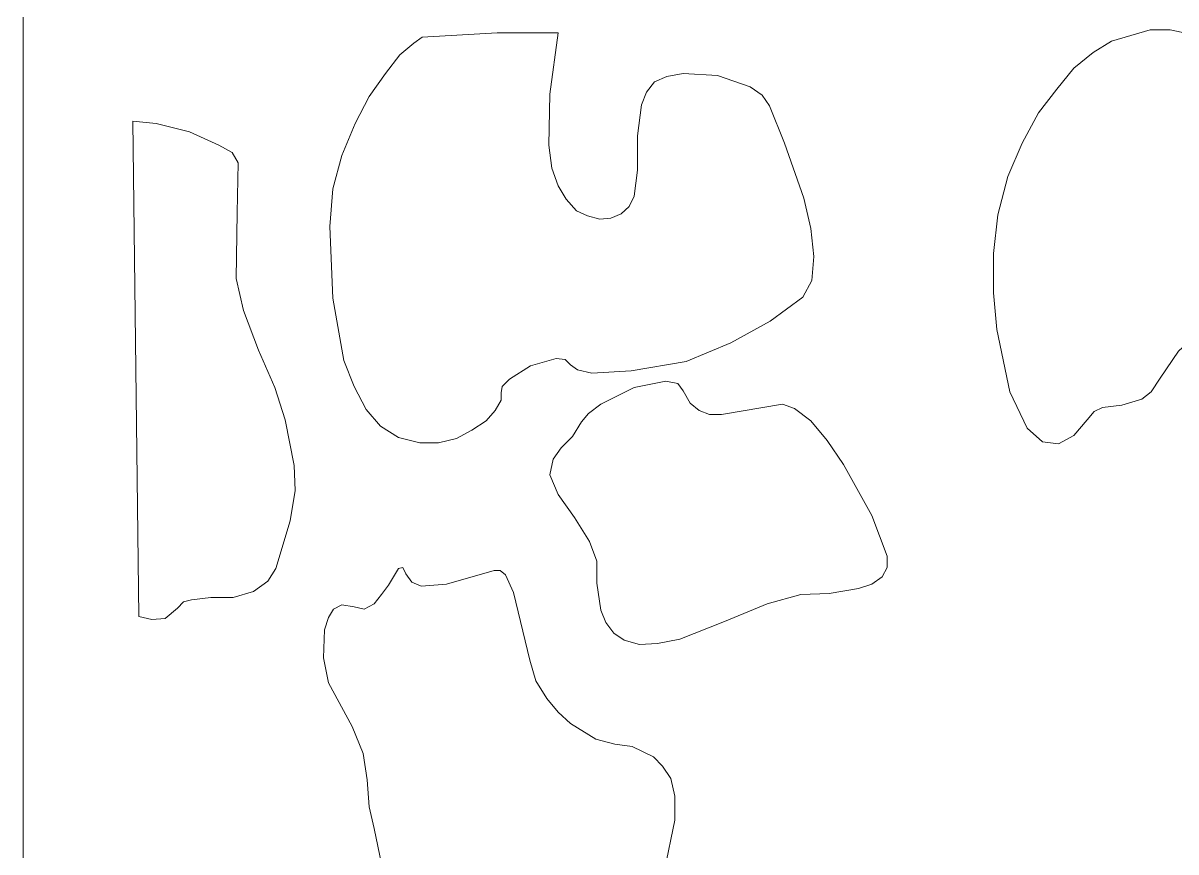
# Model space of a CAD drawing. Header units: centimetres. Extents: x 14.6 to 27.5, y -9.5 to 9.4.
# Drawn here: x 14.601 to 17.234, y -2.883 to -0.989 of the extents above; entities that cross this region are included whole.
import ezdxf

# ---------------------------------------------------------------- set-up
doc = ezdxf.new("R2010")
doc.units = ezdxf.units.CM
doc.header["$MEASUREMENT"] = 0
doc.layers.add('layer 1', color=7, linetype='Continuous')

msp = doc.modelspace()

# ---------------------------------------------------------------- linework, layer by layer
at = {"layer": 'layer 1', "color": 7, "lineweight": 9}
for points, knots in [([(20.90325, -9.49904), (20.90325, -9.49904), (14.60139, -9.50001), (14.60139, -9.50001), (14.60139, -9.50001), (14.60139, -9.50001), (14.60139, 9.40559), (14.60139, 9.40559), (14.60139, 9.40559), (14.60139, 9.40559), (20.90325, 9.40559), (20.90325, 9.40559), (20.90325, 9.40559), (20.90325, 9.40559), (20.90325, -9.49904), (20.90325, -9.49904)], [0, 0, 0, 0, 0.2, 0.2, 0.2, 0.2, 0.4, 0.4, 0.4, 0.4, 0.6, 0.6, 0.6, 0.6, 1, 1, 1, 1]), ([(15.69336, -1.83375), (15.69336, -1.83375), (15.69336, -1.8504), (15.69336, -1.8504), (15.69336, -1.8504), (15.69336, -1.8504), (15.67936, -1.87423), (15.67936, -1.87423), (15.67936, -1.87423), (15.67936, -1.87423), (15.6587, -1.89786), (15.6587, -1.89786), (15.6587, -1.89786), (15.6587, -1.89786), (15.62614, -1.91936), (15.62614, -1.91936), (15.62614, -1.91936), (15.62614, -1.91936), (15.59148, -1.93835), (15.59148, -1.93835), (15.59148, -1.93835), (15.59148, -1.93835), (15.54982, -1.94784), (15.54982, -1.94784), (15.54982, -1.94784), (15.54982, -1.94784), (15.50781, -1.94784), (15.50781, -1.94784), (15.50781, -1.94784), (15.50781, -1.94784), (15.45914, -1.93602), (15.45914, -1.93602), (15.45914, -1.93602), (15.45914, -1.93602), (15.41748, -1.90987), (15.41748, -1.90987), (15.41748, -1.90987), (15.41748, -1.90987), (15.38492, -1.87171), (15.38492, -1.87171), (15.38492, -1.87171), (15.38492, -1.87171), (15.35726, -1.81961), (15.35726, -1.81961), (15.35726, -1.81961), (15.35726, -1.81961), (15.33416, -1.76014), (15.33416, -1.76014), (15.33416, -1.76014), (15.33416, -1.76014), (15.3086, -1.61757), (15.3086, -1.61757), (15.3086, -1.61757), (15.3086, -1.61757), (15.3016, -1.4535), (15.3016, -1.4535), (15.3016, -1.4535), (15.3016, -1.4535), (15.3086, -1.36808), (15.3086, -1.36808), (15.3086, -1.36808), (15.3086, -1.36808), (15.32925, -1.29195), (15.32925, -1.29195), (15.32925, -1.29195), (15.32925, -1.29195), (15.35971, -1.21835), (15.35971, -1.21835), (15.35971, -1.21835), (15.35971, -1.21835), (15.39192, -1.15655), (15.39192, -1.15655), (15.39192, -1.15655), (15.39192, -1.15655), (15.42903, -1.10425), (15.42903, -1.10425), (15.42903, -1.10425), (15.42903, -1.10425), (15.46159, -1.06144), (15.46159, -1.06144), (15.46159, -1.06144), (15.46159, -1.06144), (15.49415, -1.03529), (15.49415, -1.03529), (15.49415, -1.03529), (15.49415, -1.03529), (15.51271, -1.02096), (15.51271, -1.02096), (15.51271, -1.02096), (15.51271, -1.02096), (15.68426, -1.01147), (15.68426, -1.01147), (15.68426, -1.01147), (15.68426, -1.01147), (15.82325, -1.01147), (15.82325, -1.01147), (15.82325, -1.01147), (15.82325, -1.01147), (15.80469, -1.15171), (15.80469, -1.15171), (15.80469, -1.15171), (15.80469, -1.15171), (15.80224, -1.26813), (15.80224, -1.26813), (15.80224, -1.26813), (15.80224, -1.26813), (15.80925, -1.32043), (15.80925, -1.32043), (15.80925, -1.32043), (15.80925, -1.32043), (15.82325, -1.36091), (15.82325, -1.36091), (15.82325, -1.36091), (15.82325, -1.36091), (15.84181, -1.39171), (15.84181, -1.39171), (15.84181, -1.39171), (15.84181, -1.39171), (15.86491, -1.41786), (15.86491, -1.41786), (15.86491, -1.41786), (15.86491, -1.41786), (15.89047, -1.42987), (15.89047, -1.42987), (15.89047, -1.42987), (15.89047, -1.42987), (15.91848, -1.43684), (15.91848, -1.43684), (15.91848, -1.43684), (15.91848, -1.43684), (15.94369, -1.43452), (15.94369, -1.43452), (15.94369, -1.43452), (15.94369, -1.43452), (15.96714, -1.42503), (15.96714, -1.42503), (15.96714, -1.42503), (15.96714, -1.42503), (15.9857, -1.40837), (15.9857, -1.40837), (15.9857, -1.40837), (15.9857, -1.40837), (15.99725, -1.38454), (15.99725, -1.38454), (15.99725, -1.38454), (15.99725, -1.38454), (16.00425, -1.32527), (16.00425, -1.32527), (16.00425, -1.32527), (16.00425, -1.32527), (16.00425, -1.24682), (16.00425, -1.24682), (16.00425, -1.24682), (16.00425, -1.24682), (16.01336, -1.17554), (16.01336, -1.17554), (16.01336, -1.17554), (16.01336, -1.17554), (16.02491, -1.14706), (16.02491, -1.14706), (16.02491, -1.14706), (16.02491, -1.14706), (16.04346, -1.12324), (16.04346, -1.12324), (16.04346, -1.12324), (16.04346, -1.12324), (16.07147, -1.11142), (16.07147, -1.11142), (16.07147, -1.11142), (16.07147, -1.11142), (16.10858, -1.10425), (16.10858, -1.10425), (16.10858, -1.10425), (16.10858, -1.10425), (16.18736, -1.1089), (16.18736, -1.1089), (16.18736, -1.1089), (16.18736, -1.1089), (16.26158, -1.13505), (16.26158, -1.13505), (16.26158, -1.13505), (16.26158, -1.13505), (16.28924, -1.15404), (16.28924, -1.15404), (16.28924, -1.15404), (16.28924, -1.15404), (16.30569, -1.17786), (16.30569, -1.17786), (16.30569, -1.17786), (16.30569, -1.17786), (16.34035, -1.26348), (16.34035, -1.26348), (16.34035, -1.26348), (16.34035, -1.26348), (16.38447, -1.38939), (16.38447, -1.38939), (16.38447, -1.38939), (16.38447, -1.38939), (16.40057, -1.45835), (16.40057, -1.45835), (16.40057, -1.45835), (16.40057, -1.45835), (16.40757, -1.52246), (16.40757, -1.52246), (16.40757, -1.52246), (16.40757, -1.52246), (16.40302, -1.57709), (16.40302, -1.57709), (16.40302, -1.57709), (16.40302, -1.57709), (16.38201, -1.61505), (16.38201, -1.61505), (16.38201, -1.61505), (16.38201, -1.61505), (16.30779, -1.66987), (16.30779, -1.66987), (16.30779, -1.66987), (16.30779, -1.66987), (16.21747, -1.71965), (16.21747, -1.71965), (16.21747, -1.71965), (16.21747, -1.71965), (16.11559, -1.76246), (16.11559, -1.76246), (16.11559, -1.76246), (16.11559, -1.76246), (15.99025, -1.78377), (15.99025, -1.78377), (15.99025, -1.78377), (15.99025, -1.78377), (15.89992, -1.78861), (15.89992, -1.78861), (15.89992, -1.78861), (15.89992, -1.78861), (15.86736, -1.78145), (15.86736, -1.78145), (15.86736, -1.78145), (15.86736, -1.78145), (15.85126, -1.76963), (15.85126, -1.76963), (15.85126, -1.76963), (15.85126, -1.76963), (15.83935, -1.75781), (15.83935, -1.75781), (15.83935, -1.75781), (15.83935, -1.75781), (15.8187, -1.7553), (15.8187, -1.7553), (15.8187, -1.7553), (15.8187, -1.7553), (15.76058, -1.77195), (15.76058, -1.77195), (15.76058, -1.77195), (15.76058, -1.77195), (15.71192, -1.80295), (15.71192, -1.80295), (15.71192, -1.80295), (15.71192, -1.80295), (15.69581, -1.81961), (15.69581, -1.81961), (15.69581, -1.81961), (15.69581, -1.81961), (15.69336, -1.83375), (15.69336, -1.83375)], [0, 0, 0, 0, 0.0149254, 0.0149254, 0.0149254, 0.0149254, 0.0298507, 0.0298507, 0.0298507, 0.0298507, 0.0447761, 0.0447761, 0.0447761, 0.0447761, 0.0597015, 0.0597015, 0.0597015, 0.0597015, 0.0746269, 0.0746269, 0.0746269, 0.0746269, 0.0895522, 0.0895522, 0.0895522, 0.0895522, 0.1044776, 0.1044776, 0.1044776, 0.1044776, 0.119403, 0.119403, 0.119403, 0.119403, 0.1343284, 0.1343284, 0.1343284, 0.1343284, 0.1492537, 0.1492537, 0.1492537, 0.1492537, 0.1641791, 0.1641791, 0.1641791, 0.1641791, 0.1791045, 0.1791045, 0.1791045, 0.1791045, 0.1940299, 0.1940299, 0.1940299, 0.1940299, 0.2089552, 0.2089552, 0.2089552, 0.2089552, 0.2238806, 0.2238806, 0.2238806, 0.2238806, 0.238806, 0.238806, 0.238806, 0.238806, 0.2537313, 0.2537313, 0.2537313, 0.2537313, 0.2686567, 0.2686567, 0.2686567, 0.2686567, 0.2835821, 0.2835821, 0.2835821, 0.2835821, 0.2985075, 0.2985075, 0.2985075, 0.2985075, 0.3134328, 0.3134328, 0.3134328, 0.3134328, 0.3283582, 0.3283582, 0.3283582, 0.3283582, 0.3432836, 0.3432836, 0.3432836, 0.3432836, 0.358209, 0.358209, 0.358209, 0.358209, 0.3731343, 0.3731343, 0.3731343, 0.3731343, 0.3880597, 0.3880597, 0.3880597, 0.3880597, 0.4029851, 0.4029851, 0.4029851, 0.4029851, 0.4179104, 0.4179104, 0.4179104, 0.4179104, 0.4328358, 0.4328358, 0.4328358, 0.4328358, 0.4477612, 0.4477612, 0.4477612, 0.4477612, 0.4626866, 0.4626866, 0.4626866, 0.4626866, 0.4776119, 0.4776119, 0.4776119, 0.4776119, 0.4925373, 0.4925373, 0.4925373, 0.4925373, 0.5074627, 0.5074627, 0.5074627, 0.5074627, 0.5223881, 0.5223881, 0.5223881, 0.5223881, 0.5373134, 0.5373134, 0.5373134, 0.5373134, 0.5522388, 0.5522388, 0.5522388, 0.5522388, 0.5671642, 0.5671642, 0.5671642, 0.5671642, 0.5820896, 0.5820896, 0.5820896, 0.5820896, 0.5970149, 0.5970149, 0.5970149, 0.5970149, 0.6119403, 0.6119403, 0.6119403, 0.6119403, 0.6268657, 0.6268657, 0.6268657, 0.6268657, 0.641791, 0.641791, 0.641791, 0.641791, 0.6567164, 0.6567164, 0.6567164, 0.6567164, 0.6716418, 0.6716418, 0.6716418, 0.6716418, 0.6865672, 0.6865672, 0.6865672, 0.6865672, 0.7014925, 0.7014925, 0.7014925, 0.7014925, 0.7164179, 0.7164179, 0.7164179, 0.7164179, 0.7313433, 0.7313433, 0.7313433, 0.7313433, 0.7462687, 0.7462687, 0.7462687, 0.7462687, 0.761194, 0.761194, 0.761194, 0.761194, 0.7761194, 0.7761194, 0.7761194, 0.7761194, 0.7910448, 0.7910448, 0.7910448, 0.7910448, 0.8059701, 0.8059701, 0.8059701, 0.8059701, 0.8208955, 0.8208955, 0.8208955, 0.8208955, 0.8358209, 0.8358209, 0.8358209, 0.8358209, 0.8507463, 0.8507463, 0.8507463, 0.8507463, 0.8656716, 0.8656716, 0.8656716, 0.8656716, 0.880597, 0.880597, 0.880597, 0.880597, 0.8955224, 0.8955224, 0.8955224, 0.8955224, 0.9104478, 0.9104478, 0.9104478, 0.9104478, 0.9253731, 0.9253731, 0.9253731, 0.9253731, 0.9402985, 0.9402985, 0.9402985, 0.9402985, 0.9552239, 0.9552239, 0.9552239, 0.9552239, 0.9701493, 0.9701493, 0.9701493, 0.9701493, 1, 1, 1, 1]), ([(17.349, -1.66503), (17.349, -1.66503), (17.32344, -1.6722), (17.32344, -1.6722), (17.32344, -1.6722), (17.32344, -1.6722), (17.28633, -1.69602), (17.28633, -1.69602), (17.28633, -1.69602), (17.28633, -1.69602), (17.23977, -1.73864), (17.23977, -1.73864), (17.23977, -1.73864), (17.23977, -1.73864), (17.1981, -1.80043), (17.1981, -1.80043), (17.1981, -1.80043), (17.1981, -1.80043), (17.17745, -1.83142), (17.17745, -1.83142), (17.17745, -1.83142), (17.17745, -1.83142), (17.15644, -1.84808), (17.15644, -1.84808), (17.15644, -1.84808), (17.15644, -1.84808), (17.11023, -1.86222), (17.11023, -1.86222), (17.11023, -1.86222), (17.11023, -1.86222), (17.06612, -1.86706), (17.06612, -1.86706), (17.06612, -1.86706), (17.06612, -1.86706), (17.04756, -1.87655), (17.04756, -1.87655), (17.04756, -1.87655), (17.04756, -1.87655), (17.03111, -1.89554), (17.03111, -1.89554), (17.03111, -1.89554), (17.03111, -1.89554), (17.001, -1.93118), (17.001, -1.93118), (17.001, -1.93118), (17.001, -1.93118), (16.96634, -1.95016), (16.96634, -1.95016), (16.96634, -1.95016), (16.96634, -1.95016), (16.92923, -1.94551), (16.92923, -1.94551), (16.92923, -1.94551), (16.92923, -1.94551), (16.89457, -1.91452), (16.89457, -1.91452), (16.89457, -1.91452), (16.89457, -1.91452), (16.855, -1.83142), (16.855, -1.83142), (16.855, -1.83142), (16.855, -1.83142), (16.82489, -1.68885), (16.82489, -1.68885), (16.82489, -1.68885), (16.82489, -1.68885), (16.81789, -1.60556), (16.81789, -1.60556), (16.81789, -1.60556), (16.81789, -1.60556), (16.81789, -1.5153), (16.81789, -1.5153), (16.81789, -1.5153), (16.81789, -1.5153), (16.82735, -1.42735), (16.82735, -1.42735), (16.82735, -1.42735), (16.82735, -1.42735), (16.85045, -1.33941), (16.85045, -1.33941), (16.85045, -1.33941), (16.85045, -1.33941), (16.88301, -1.26348), (16.88301, -1.26348), (16.88301, -1.26348), (16.88301, -1.26348), (16.92012, -1.19452), (16.92012, -1.19452), (16.92012, -1.19452), (16.92012, -1.19452), (16.96179, -1.1399), (16.96179, -1.1399), (16.96179, -1.1399), (16.96179, -1.1399), (17.001, -1.09224), (17.001, -1.09224), (17.001, -1.09224), (17.001, -1.09224), (17.04511, -1.0566), (17.04511, -1.0566), (17.04511, -1.0566), (17.04511, -1.0566), (17.08677, -1.03065), (17.08677, -1.03065), (17.08677, -1.03065), (17.08677, -1.03065), (17.175, -1.0045), (17.175, -1.0045), (17.175, -1.0045), (17.175, -1.0045), (17.22121, -1.0045), (17.22121, -1.0045), (17.22121, -1.0045), (17.22121, -1.0045), (17.27478, -1.01631), (17.27478, -1.01631), (17.27478, -1.01631), (17.27478, -1.01631), (17.37456, -1.06861), (17.37456, -1.06861), (17.37456, -1.06861), (17.37456, -1.06861), (17.42077, -1.10425), (17.42077, -1.10425), (17.42077, -1.10425), (17.42077, -1.10425), (17.45088, -1.1399), (17.45088, -1.1399), (17.45088, -1.1399), (17.45088, -1.1399), (17.46943, -1.17554), (17.46943, -1.17554), (17.46943, -1.17554), (17.46943, -1.17554), (17.46943, -1.20634), (17.46943, -1.20634), (17.46943, -1.20634), (17.46943, -1.20634), (17.44388, -1.25631), (17.44388, -1.25631), (17.44388, -1.25631), (17.44388, -1.25631), (17.41377, -1.28963), (17.41377, -1.28963), (17.41377, -1.28963), (17.41377, -1.28963), (17.3441, -1.33709), (17.3441, -1.33709), (17.3441, -1.33709), (17.3441, -1.33709), (17.33044, -1.35375), (17.33044, -1.35375), (17.33044, -1.35375), (17.33044, -1.35375), (17.32344, -1.37757), (17.32344, -1.37757), (17.32344, -1.37757), (17.32344, -1.37757), (17.32554, -1.43684), (17.32554, -1.43684), (17.32554, -1.43684), (17.32554, -1.43684), (17.33955, -1.49631), (17.33955, -1.49631), (17.33955, -1.49631), (17.33955, -1.49631), (17.3581, -1.54861), (17.3581, -1.54861), (17.3581, -1.54861), (17.3581, -1.54861), (17.36966, -1.59375), (17.36966, -1.59375), (17.36966, -1.59375), (17.36966, -1.59375), (17.37211, -1.62939), (17.37211, -1.62939), (17.37211, -1.62939), (17.37211, -1.62939), (17.3651, -1.65554), (17.3651, -1.65554), (17.3651, -1.65554), (17.3651, -1.65554), (17.349, -1.66503), (17.349, -1.66503)], [0, 0, 0, 0, 0.0212766, 0.0212766, 0.0212766, 0.0212766, 0.0425532, 0.0425532, 0.0425532, 0.0425532, 0.0638298, 0.0638298, 0.0638298, 0.0638298, 0.0851064, 0.0851064, 0.0851064, 0.0851064, 0.106383, 0.106383, 0.106383, 0.106383, 0.1276596, 0.1276596, 0.1276596, 0.1276596, 0.1489362, 0.1489362, 0.1489362, 0.1489362, 0.1702128, 0.1702128, 0.1702128, 0.1702128, 0.1914894, 0.1914894, 0.1914894, 0.1914894, 0.212766, 0.212766, 0.212766, 0.212766, 0.2340426, 0.2340426, 0.2340426, 0.2340426, 0.2553191, 0.2553191, 0.2553191, 0.2553191, 0.2765957, 0.2765957, 0.2765957, 0.2765957, 0.2978723, 0.2978723, 0.2978723, 0.2978723, 0.3191489, 0.3191489, 0.3191489, 0.3191489, 0.3404255, 0.3404255, 0.3404255, 0.3404255, 0.3617021, 0.3617021, 0.3617021, 0.3617021, 0.3829787, 0.3829787, 0.3829787, 0.3829787, 0.4042553, 0.4042553, 0.4042553, 0.4042553, 0.4255319, 0.4255319, 0.4255319, 0.4255319, 0.4468085, 0.4468085, 0.4468085, 0.4468085, 0.4680851, 0.4680851, 0.4680851, 0.4680851, 0.4893617, 0.4893617, 0.4893617, 0.4893617, 0.5106383, 0.5106383, 0.5106383, 0.5106383, 0.5319149, 0.5319149, 0.5319149, 0.5319149, 0.5531915, 0.5531915, 0.5531915, 0.5531915, 0.5744681, 0.5744681, 0.5744681, 0.5744681, 0.5957447, 0.5957447, 0.5957447, 0.5957447, 0.6170213, 0.6170213, 0.6170213, 0.6170213, 0.6382979, 0.6382979, 0.6382979, 0.6382979, 0.6595745, 0.6595745, 0.6595745, 0.6595745, 0.6808511, 0.6808511, 0.6808511, 0.6808511, 0.7021277, 0.7021277, 0.7021277, 0.7021277, 0.7234043, 0.7234043, 0.7234043, 0.7234043, 0.7446809, 0.7446809, 0.7446809, 0.7446809, 0.7659574, 0.7659574, 0.7659574, 0.7659574, 0.787234, 0.787234, 0.787234, 0.787234, 0.8085106, 0.8085106, 0.8085106, 0.8085106, 0.8297872, 0.8297872, 0.8297872, 0.8297872, 0.8510638, 0.8510638, 0.8510638, 0.8510638, 0.8723404, 0.8723404, 0.8723404, 0.8723404, 0.893617, 0.893617, 0.893617, 0.893617, 0.9148936, 0.9148936, 0.9148936, 0.9148936, 0.9361702, 0.9361702, 0.9361702, 0.9361702, 0.9574468, 0.9574468, 0.9574468, 0.9574468, 1, 1, 1, 1]), ([(14.86572, -2.34474), (14.86572, -2.34474), (14.85171, -1.2135), (14.85171, -1.2135), (14.85171, -1.2135), (14.85171, -1.2135), (14.90528, -1.21835), (14.90528, -1.21835), (14.90528, -1.21835), (14.90528, -1.21835), (14.9816, -1.23733), (14.9816, -1.23733), (14.9816, -1.23733), (14.9816, -1.23733), (15.04882, -1.26813), (15.04882, -1.26813), (15.04882, -1.26813), (15.04882, -1.26813), (15.07893, -1.28479), (15.07893, -1.28479), (15.07893, -1.28479), (15.07893, -1.28479), (15.09294, -1.30861), (15.09294, -1.30861), (15.09294, -1.30861), (15.09294, -1.30861), (15.09048, -1.4227), (15.09048, -1.4227), (15.09048, -1.4227), (15.09048, -1.4227), (15.08838, -1.57244), (15.08838, -1.57244), (15.08838, -1.57244), (15.08838, -1.57244), (15.10449, -1.64605), (15.10449, -1.64605), (15.10449, -1.64605), (15.10449, -1.64605), (15.13915, -1.73631), (15.13915, -1.73631), (15.13915, -1.73631), (15.13915, -1.73631), (15.17626, -1.82193), (15.17626, -1.82193), (15.17626, -1.82193), (15.17626, -1.82193), (15.19972, -1.89554), (15.19972, -1.89554), (15.19972, -1.89554), (15.19972, -1.89554), (15.22037, -2.00014), (15.22037, -2.00014), (15.22037, -2.00014), (15.22037, -2.00014), (15.22282, -2.05709), (15.22282, -2.05709), (15.22282, -2.05709), (15.22282, -2.05709), (15.21127, -2.12605), (15.21127, -2.12605), (15.21127, -2.12605), (15.21127, -2.12605), (15.17871, -2.2353), (15.17871, -2.2353), (15.17871, -2.2353), (15.17871, -2.2353), (15.16015, -2.26396), (15.16015, -2.26396), (15.16015, -2.26396), (15.16015, -2.26396), (15.1276, -2.2876), (15.1276, -2.2876), (15.1276, -2.2876), (15.1276, -2.2876), (15.08138, -2.30193), (15.08138, -2.30193), (15.08138, -2.30193), (15.08138, -2.30193), (15.03027, -2.30193), (15.03027, -2.30193), (15.03027, -2.30193), (15.03027, -2.30193), (14.98615, -2.30658), (14.98615, -2.30658), (14.98615, -2.30658), (14.98615, -2.30658), (14.9676, -2.31142), (14.9676, -2.31142), (14.9676, -2.31142), (14.9676, -2.31142), (14.95394, -2.32576), (14.95394, -2.32576), (14.95394, -2.32576), (14.95394, -2.32576), (14.92594, -2.34939), (14.92594, -2.34939), (14.92594, -2.34939), (14.92594, -2.34939), (14.89583, -2.35191), (14.89583, -2.35191), (14.89583, -2.35191), (14.89583, -2.35191), (14.86572, -2.34474), (14.86572, -2.34474)], [0, 0, 0, 0, 0.037037, 0.037037, 0.037037, 0.037037, 0.0740741, 0.0740741, 0.0740741, 0.0740741, 0.1111111, 0.1111111, 0.1111111, 0.1111111, 0.1481481, 0.1481481, 0.1481481, 0.1481481, 0.1851852, 0.1851852, 0.1851852, 0.1851852, 0.2222222, 0.2222222, 0.2222222, 0.2222222, 0.2592593, 0.2592593, 0.2592593, 0.2592593, 0.2962963, 0.2962963, 0.2962963, 0.2962963, 0.3333333, 0.3333333, 0.3333333, 0.3333333, 0.3703704, 0.3703704, 0.3703704, 0.3703704, 0.4074074, 0.4074074, 0.4074074, 0.4074074, 0.4444444, 0.4444444, 0.4444444, 0.4444444, 0.4814815, 0.4814815, 0.4814815, 0.4814815, 0.5185185, 0.5185185, 0.5185185, 0.5185185, 0.5555556, 0.5555556, 0.5555556, 0.5555556, 0.5925926, 0.5925926, 0.5925926, 0.5925926, 0.6296296, 0.6296296, 0.6296296, 0.6296296, 0.6666667, 0.6666667, 0.6666667, 0.6666667, 0.7037037, 0.7037037, 0.7037037, 0.7037037, 0.7407407, 0.7407407, 0.7407407, 0.7407407, 0.7777778, 0.7777778, 0.7777778, 0.7777778, 0.8148148, 0.8148148, 0.8148148, 0.8148148, 0.8518519, 0.8518519, 0.8518519, 0.8518519, 0.8888889, 0.8888889, 0.8888889, 0.8888889, 0.9259259, 0.9259259, 0.9259259, 0.9259259, 1, 1, 1, 1]), ([(15.87647, -1.90038), (15.87647, -1.90038), (15.85581, -1.9335), (15.85581, -1.9335), (15.85581, -1.9335), (15.85581, -1.9335), (15.83025, -1.95965), (15.83025, -1.95965), (15.83025, -1.95965), (15.83025, -1.95965), (15.8117, -1.9858), (15.8117, -1.9858), (15.8117, -1.9858), (15.8117, -1.9858), (15.80469, -2.02145), (15.80469, -2.02145), (15.80469, -2.02145), (15.80469, -2.02145), (15.82325, -2.06658), (15.82325, -2.06658), (15.82325, -2.06658), (15.82325, -2.06658), (15.86036, -2.11888), (15.86036, -2.11888), (15.86036, -2.11888), (15.86036, -2.11888), (15.89502, -2.1735), (15.89502, -2.1735), (15.89502, -2.1735), (15.89502, -2.1735), (15.91148, -2.21883), (15.91148, -2.21883), (15.91148, -2.21883), (15.91148, -2.21883), (15.91148, -2.26861), (15.91148, -2.26861), (15.91148, -2.26861), (15.91148, -2.26861), (15.92058, -2.33041), (15.92058, -2.33041), (15.92058, -2.33041), (15.92058, -2.33041), (15.93213, -2.35888), (15.93213, -2.35888), (15.93213, -2.35888), (15.93213, -2.35888), (15.95069, -2.38271), (15.95069, -2.38271), (15.95069, -2.38271), (15.95069, -2.38271), (15.97414, -2.39936), (15.97414, -2.39936), (15.97414, -2.39936), (15.97414, -2.39936), (16.0088, -2.40886), (16.0088, -2.40886), (16.0088, -2.40886), (16.0088, -2.40886), (16.05047, -2.40653), (16.05047, -2.40653), (16.05047, -2.40653), (16.05047, -2.40653), (16.10158, -2.39704), (16.10158, -2.39704), (16.10158, -2.39704), (16.10158, -2.39704), (16.20346, -2.35656), (16.20346, -2.35656), (16.20346, -2.35656), (16.20346, -2.35656), (16.30079, -2.31626), (16.30079, -2.31626), (16.30079, -2.31626), (16.30079, -2.31626), (16.37746, -2.29476), (16.37746, -2.29476), (16.37746, -2.29476), (16.37746, -2.29476), (16.44223, -2.29244), (16.44223, -2.29244), (16.44223, -2.29244), (16.44223, -2.29244), (16.50945, -2.28062), (16.50945, -2.28062), (16.50945, -2.28062), (16.50945, -2.28062), (16.53956, -2.27094), (16.53956, -2.27094), (16.53956, -2.27094), (16.53956, -2.27094), (16.56302, -2.25447), (16.56302, -2.25447), (16.56302, -2.25447), (16.56302, -2.25447), (16.57457, -2.23297), (16.57457, -2.23297), (16.57457, -2.23297), (16.57457, -2.23297), (16.57457, -2.20682), (16.57457, -2.20682), (16.57457, -2.20682), (16.57457, -2.20682), (16.53956, -2.11423), (16.53956, -2.11423), (16.53956, -2.11423), (16.53956, -2.11423), (16.47479, -1.99781), (16.47479, -1.99781), (16.47479, -1.99781), (16.47479, -1.99781), (16.43768, -1.943), (16.43768, -1.943), (16.43768, -1.943), (16.43768, -1.943), (16.40057, -1.89786), (16.40057, -1.89786), (16.40057, -1.89786), (16.40057, -1.89786), (16.36346, -1.86939), (16.36346, -1.86939), (16.36346, -1.86939), (16.36346, -1.86939), (16.3358, -1.8599), (16.3358, -1.8599), (16.3358, -1.8599), (16.3358, -1.8599), (16.19646, -1.88372), (16.19646, -1.88372), (16.19646, -1.88372), (16.19646, -1.88372), (16.1688, -1.88372), (16.1688, -1.88372), (16.1688, -1.88372), (16.1688, -1.88372), (16.1457, -1.87423), (16.1457, -1.87423), (16.1457, -1.87423), (16.1457, -1.87423), (16.12469, -1.85757), (16.12469, -1.85757), (16.12469, -1.85757), (16.12469, -1.85757), (16.10858, -1.8291), (16.10858, -1.8291), (16.10858, -1.8291), (16.10858, -1.8291), (16.09703, -1.81244), (16.09703, -1.81244), (16.09703, -1.81244), (16.09703, -1.81244), (16.06902, -1.8076), (16.06902, -1.8076), (16.06902, -1.8076), (16.06902, -1.8076), (15.99725, -1.82193), (15.99725, -1.82193), (15.99725, -1.82193), (15.99725, -1.82193), (15.92058, -1.8599), (15.92058, -1.8599), (15.92058, -1.8599), (15.92058, -1.8599), (15.89292, -1.8814), (15.89292, -1.8814), (15.89292, -1.8814), (15.89292, -1.8814), (15.87647, -1.90038), (15.87647, -1.90038)], [0, 0, 0, 0, 0.0232558, 0.0232558, 0.0232558, 0.0232558, 0.0465116, 0.0465116, 0.0465116, 0.0465116, 0.0697674, 0.0697674, 0.0697674, 0.0697674, 0.0930233, 0.0930233, 0.0930233, 0.0930233, 0.1162791, 0.1162791, 0.1162791, 0.1162791, 0.1395349, 0.1395349, 0.1395349, 0.1395349, 0.1627907, 0.1627907, 0.1627907, 0.1627907, 0.1860465, 0.1860465, 0.1860465, 0.1860465, 0.2093023, 0.2093023, 0.2093023, 0.2093023, 0.2325581, 0.2325581, 0.2325581, 0.2325581, 0.255814, 0.255814, 0.255814, 0.255814, 0.2790698, 0.2790698, 0.2790698, 0.2790698, 0.3023256, 0.3023256, 0.3023256, 0.3023256, 0.3255814, 0.3255814, 0.3255814, 0.3255814, 0.3488372, 0.3488372, 0.3488372, 0.3488372, 0.372093, 0.372093, 0.372093, 0.372093, 0.3953488, 0.3953488, 0.3953488, 0.3953488, 0.4186047, 0.4186047, 0.4186047, 0.4186047, 0.4418605, 0.4418605, 0.4418605, 0.4418605, 0.4651163, 0.4651163, 0.4651163, 0.4651163, 0.4883721, 0.4883721, 0.4883721, 0.4883721, 0.5116279, 0.5116279, 0.5116279, 0.5116279, 0.5348837, 0.5348837, 0.5348837, 0.5348837, 0.5581395, 0.5581395, 0.5581395, 0.5581395, 0.5813953, 0.5813953, 0.5813953, 0.5813953, 0.6046512, 0.6046512, 0.6046512, 0.6046512, 0.627907, 0.627907, 0.627907, 0.627907, 0.6511628, 0.6511628, 0.6511628, 0.6511628, 0.6744186, 0.6744186, 0.6744186, 0.6744186, 0.6976744, 0.6976744, 0.6976744, 0.6976744, 0.7209302, 0.7209302, 0.7209302, 0.7209302, 0.744186, 0.744186, 0.744186, 0.744186, 0.7674419, 0.7674419, 0.7674419, 0.7674419, 0.7906977, 0.7906977, 0.7906977, 0.7906977, 0.8139535, 0.8139535, 0.8139535, 0.8139535, 0.8372093, 0.8372093, 0.8372093, 0.8372093, 0.8604651, 0.8604651, 0.8604651, 0.8604651, 0.8837209, 0.8837209, 0.8837209, 0.8837209, 0.9069767, 0.9069767, 0.9069767, 0.9069767, 0.9302326, 0.9302326, 0.9302326, 0.9302326, 0.9534884, 0.9534884, 0.9534884, 0.9534884, 1, 1, 1, 1]), ([(15.42693, -3.04091), (15.42693, -3.04091), (15.47315, -3.07423), (15.47315, -3.07423), (15.47315, -3.07423), (15.47315, -3.07423), (15.58693, -3.13602), (15.58693, -3.13602), (15.58693, -3.13602), (15.58693, -3.13602), (15.6587, -3.1645), (15.6587, -3.1645), (15.6587, -3.1645), (15.6587, -3.1645), (15.73047, -3.18348), (15.73047, -3.18348), (15.73047, -3.18348), (15.73047, -3.18348), (15.80014, -3.18832), (15.80014, -3.18832), (15.80014, -3.18832), (15.80014, -3.18832), (15.86281, -3.17167), (15.86281, -3.17167), (15.86281, -3.17167), (15.86281, -3.17167), (15.91603, -3.14319), (15.91603, -3.14319), (15.91603, -3.14319), (15.91603, -3.14319), (15.96014, -3.10755), (15.96014, -3.10755), (15.96014, -3.10755), (15.96014, -3.10755), (15.99725, -3.06707), (15.99725, -3.06707), (15.99725, -3.06707), (15.99725, -3.06707), (16.02736, -3.02193), (16.02736, -3.02193), (16.02736, -3.02193), (16.02736, -3.02193), (16.06657, -2.9245), (16.06657, -2.9245), (16.06657, -2.9245), (16.06657, -2.9245), (16.09003, -2.81041), (16.09003, -2.81041), (16.09003, -2.81041), (16.09003, -2.81041), (16.09003, -2.75578), (16.09003, -2.75578), (16.09003, -2.75578), (16.09003, -2.75578), (16.08058, -2.71549), (16.08058, -2.71549), (16.08058, -2.71549), (16.08058, -2.71549), (16.06202, -2.68682), (16.06202, -2.68682), (16.06202, -2.68682), (16.06202, -2.68682), (16.04136, -2.66551), (16.04136, -2.66551), (16.04136, -2.66551), (16.04136, -2.66551), (15.9927, -2.64169), (15.9927, -2.64169), (15.9927, -2.64169), (15.9927, -2.64169), (15.95314, -2.63704), (15.95314, -2.63704), (15.95314, -2.63704), (15.95314, -2.63704), (15.90903, -2.62503), (15.90903, -2.62503), (15.90903, -2.62503), (15.90903, -2.62503), (15.85126, -2.58939), (15.85126, -2.58939), (15.85126, -2.58939), (15.85126, -2.58939), (15.82325, -2.56324), (15.82325, -2.56324), (15.82325, -2.56324), (15.82325, -2.56324), (15.79769, -2.53244), (15.79769, -2.53244), (15.79769, -2.53244), (15.79769, -2.53244), (15.77214, -2.49196), (15.77214, -2.49196), (15.77214, -2.49196), (15.77214, -2.49196), (15.75848, -2.4445), (15.75848, -2.4445), (15.75848, -2.4445), (15.75848, -2.4445), (15.72137, -2.29011), (15.72137, -2.29011), (15.72137, -2.29011), (15.72137, -2.29011), (15.70281, -2.24963), (15.70281, -2.24963), (15.70281, -2.24963), (15.70281, -2.24963), (15.69126, -2.24014), (15.69126, -2.24014), (15.69126, -2.24014), (15.69126, -2.24014), (15.67726, -2.24014), (15.67726, -2.24014), (15.67726, -2.24014), (15.67726, -2.24014), (15.56838, -2.27094), (15.56838, -2.27094), (15.56838, -2.27094), (15.56838, -2.27094), (15.51026, -2.27578), (15.51026, -2.27578), (15.51026, -2.27578), (15.51026, -2.27578), (15.48925, -2.26629), (15.48925, -2.26629), (15.48925, -2.26629), (15.48925, -2.26629), (15.4756, -2.24731), (15.4756, -2.24731), (15.4756, -2.24731), (15.4756, -2.24731), (15.4686, -2.23297), (15.4686, -2.23297), (15.4686, -2.23297), (15.4686, -2.23297), (15.45914, -2.2353), (15.45914, -2.2353), (15.45914, -2.2353), (15.45914, -2.2353), (15.43604, -2.27346), (15.43604, -2.27346), (15.43604, -2.27346), (15.43604, -2.27346), (15.41993, -2.29476), (15.41993, -2.29476), (15.41993, -2.29476), (15.41993, -2.29476), (15.40348, -2.31626), (15.40348, -2.31626), (15.40348, -2.31626), (15.40348, -2.31626), (15.38037, -2.32808), (15.38037, -2.32808), (15.38037, -2.32808), (15.38037, -2.32808), (15.35726, -2.32324), (15.35726, -2.32324), (15.35726, -2.32324), (15.35726, -2.32324), (15.32925, -2.31859), (15.32925, -2.31859), (15.32925, -2.31859), (15.32925, -2.31859), (15.3107, -2.32808), (15.3107, -2.32808), (15.3107, -2.32808), (15.3107, -2.32808), (15.29915, -2.34706), (15.29915, -2.34706), (15.29915, -2.34706), (15.29915, -2.34706), (15.29004, -2.37554), (15.29004, -2.37554), (15.29004, -2.37554), (15.29004, -2.37554), (15.28759, -2.43965), (15.28759, -2.43965), (15.28759, -2.43965), (15.28759, -2.43965), (15.29915, -2.4968), (15.29915, -2.4968), (15.29915, -2.4968), (15.29915, -2.4968), (15.35271, -2.59656), (15.35271, -2.59656), (15.35271, -2.59656), (15.35271, -2.59656), (15.37827, -2.65835), (15.37827, -2.65835), (15.37827, -2.65835), (15.37827, -2.65835), (15.38737, -2.71782), (15.38737, -2.71782), (15.38737, -2.71782), (15.38737, -2.71782), (15.39192, -2.77961), (15.39192, -2.77961), (15.39192, -2.77961), (15.39192, -2.77961), (15.40348, -2.82939), (15.40348, -2.82939), (15.40348, -2.82939), (15.40348, -2.82939), (15.41993, -2.91036), (15.41993, -2.91036), (15.41993, -2.91036), (15.41993, -2.91036), (15.42693, -3.04091), (15.42693, -3.04091)], [0, 0, 0, 0, 0.0188679, 0.0188679, 0.0188679, 0.0188679, 0.0377358, 0.0377358, 0.0377358, 0.0377358, 0.0566038, 0.0566038, 0.0566038, 0.0566038, 0.0754717, 0.0754717, 0.0754717, 0.0754717, 0.0943396, 0.0943396, 0.0943396, 0.0943396, 0.1132075, 0.1132075, 0.1132075, 0.1132075, 0.1320755, 0.1320755, 0.1320755, 0.1320755, 0.1509434, 0.1509434, 0.1509434, 0.1509434, 0.1698113, 0.1698113, 0.1698113, 0.1698113, 0.1886792, 0.1886792, 0.1886792, 0.1886792, 0.2075472, 0.2075472, 0.2075472, 0.2075472, 0.2264151, 0.2264151, 0.2264151, 0.2264151, 0.245283, 0.245283, 0.245283, 0.245283, 0.2641509, 0.2641509, 0.2641509, 0.2641509, 0.2830189, 0.2830189, 0.2830189, 0.2830189, 0.3018868, 0.3018868, 0.3018868, 0.3018868, 0.3207547, 0.3207547, 0.3207547, 0.3207547, 0.3396226, 0.3396226, 0.3396226, 0.3396226, 0.3584906, 0.3584906, 0.3584906, 0.3584906, 0.3773585, 0.3773585, 0.3773585, 0.3773585, 0.3962264, 0.3962264, 0.3962264, 0.3962264, 0.4150943, 0.4150943, 0.4150943, 0.4150943, 0.4339623, 0.4339623, 0.4339623, 0.4339623, 0.4528302, 0.4528302, 0.4528302, 0.4528302, 0.4716981, 0.4716981, 0.4716981, 0.4716981, 0.490566, 0.490566, 0.490566, 0.490566, 0.509434, 0.509434, 0.509434, 0.509434, 0.5283019, 0.5283019, 0.5283019, 0.5283019, 0.5471698, 0.5471698, 0.5471698, 0.5471698, 0.5660377, 0.5660377, 0.5660377, 0.5660377, 0.5849057, 0.5849057, 0.5849057, 0.5849057, 0.6037736, 0.6037736, 0.6037736, 0.6037736, 0.6226415, 0.6226415, 0.6226415, 0.6226415, 0.6415094, 0.6415094, 0.6415094, 0.6415094, 0.6603774, 0.6603774, 0.6603774, 0.6603774, 0.6792453, 0.6792453, 0.6792453, 0.6792453, 0.6981132, 0.6981132, 0.6981132, 0.6981132, 0.7169811, 0.7169811, 0.7169811, 0.7169811, 0.7358491, 0.7358491, 0.7358491, 0.7358491, 0.754717, 0.754717, 0.754717, 0.754717, 0.7735849, 0.7735849, 0.7735849, 0.7735849, 0.7924528, 0.7924528, 0.7924528, 0.7924528, 0.8113208, 0.8113208, 0.8113208, 0.8113208, 0.8301887, 0.8301887, 0.8301887, 0.8301887, 0.8490566, 0.8490566, 0.8490566, 0.8490566, 0.8679245, 0.8679245, 0.8679245, 0.8679245, 0.8867925, 0.8867925, 0.8867925, 0.8867925, 0.9056604, 0.9056604, 0.9056604, 0.9056604, 0.9245283, 0.9245283, 0.9245283, 0.9245283, 0.9433962, 0.9433962, 0.9433962, 0.9433962, 0.9622642, 0.9622642, 0.9622642, 0.9622642, 1, 1, 1, 1])]:
    msp.add_open_spline(points, degree=3, knots=knots, dxfattribs=at)

doc.saveas('drawing.dxf')
